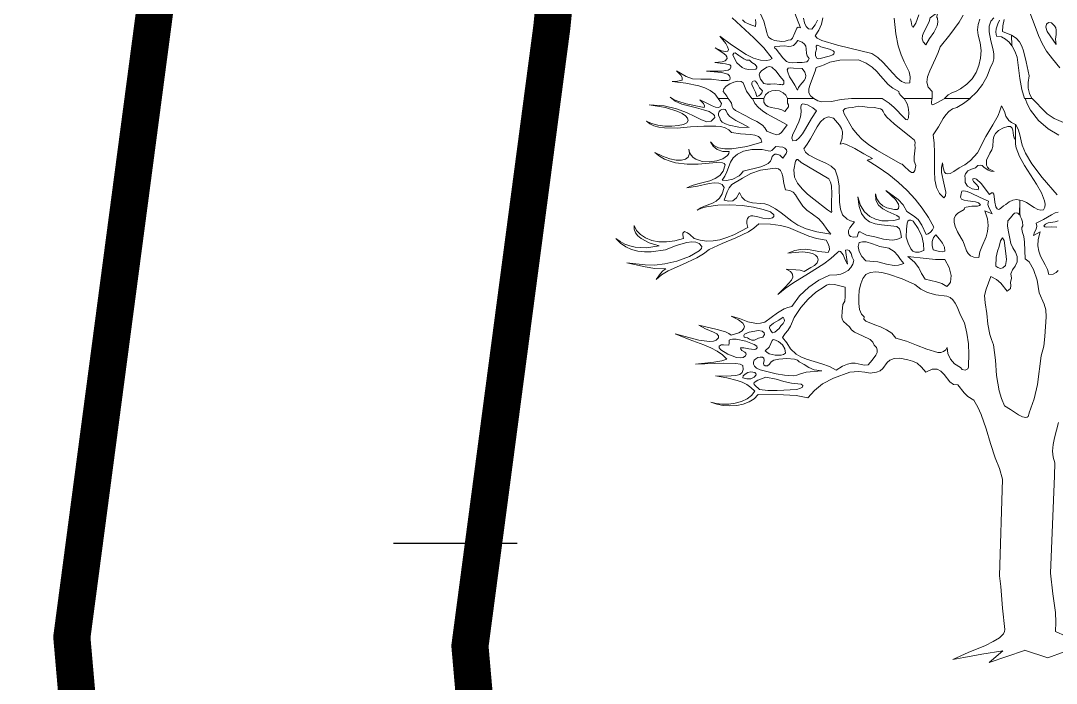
# Model space of a CAD drawing. Header units: inches. Extents: x -8940 to 26362, y -28010 to 990.
# Drawn here: x 4316.874 to 4320.16, y -7336.214 to -7334.112 of the extents above; entities that cross this region are included whole.
import ezdxf

# ---------------------------------------------------------------- set-up
doc = ezdxf.new("R2010")
doc.units = ezdxf.units.IN
doc.header["$MEASUREMENT"] = 0
doc.layers.add('Text', color=7, linetype='Continuous')
doc.layers.add('TREE', color=3, linetype='Continuous', lineweight=15)

# ---------------------------------------------------------------- blocks, each defined once
blk = doc.blocks.new('tree2')
at = {"layer": 'TREE'}
for points in [[(5207.2362, 5947.8649), (5207.2144, 5947.8738), (5207.2153, 5947.8877), (5207.2187, 5947.9037)], [(5206.5489, 5947.9074), (5206.6019, 5947.8581), (5206.6271, 5947.8335), (5206.6475, 5947.8079), (5206.6413, 5947.8042), (5206.6342, 5947.8024), (5206.6185, 5947.803), (5206.6013, 5947.8082), (5206.5831, 5947.8175), (5206.5474, 5947.8409), (5206.5181, 5947.8624), (5206.5329, 5947.8442), (5206.5375, 5947.8362), (5206.5397, 5947.8298), (5206.5381, 5947.8258), (5206.5326, 5947.8245), (5206.5225, 5947.8267), (5206.5071, 5947.8335), (5206.5255, 5947.8215), (5206.5335, 5947.8153), (5206.5357, 5947.8119), (5206.5366, 5947.8079), (5206.532, 5947.8021), (5206.524, 5947.799), (5206.5058, 5947.7977), (5206.5326, 5947.7941), (5206.5434, 5947.7916), (5206.5459, 5947.7894), (5206.5459, 5947.7864), (5206.5437, 5947.782), (5206.5388, 5947.779), (5206.5228, 5947.7765), (5206.4855, 5947.7762), (5206.5225, 5947.7734), (5206.5378, 5947.7691), (5206.5425, 5947.7651), (5206.5437, 5947.7596), (5206.5428, 5947.7553), (5206.5385, 5947.7531), (5206.5218, 5947.7537), (5206.4981, 5947.7565), (5206.4713, 5947.7568), (5206.4513, 5947.7577), (5206.4353, 5947.7633), (5206.4119, 5947.7768), (5206.4227, 5947.7667), (5206.4258, 5947.7608), (5206.4261, 5947.7543), (5206.4144, 5947.7516), (5206.4014, 5947.7509), (5206.4344, 5947.7466), (5206.467, 5947.7405), (5206.4818, 5947.7355), (5206.495, 5947.7291), (5206.5061, 5947.7202), (5206.5144, 5947.7088), (5206.5391, 5947.7088), (5206.5357, 5947.7149), (5206.5311, 5947.7211), (5206.5268, 5947.7266), (5206.5283, 5947.7328), (5206.5341, 5947.7392), (5206.5428, 5947.7448), (5206.5529, 5947.7494), (5206.5628, 5947.7516), (5206.5708, 5947.7512), (5206.576, 5947.7472), (5206.5843, 5947.7269), (5206.597, 5947.7088), (5206.6265, 5947.7088), (5206.6308, 5947.7183), (5206.6379, 5947.7248), (5206.6469, 5947.7282), (5206.6564, 5947.7291), (5206.6656, 5947.7275), (5206.6743, 5947.7232), (5206.681, 5947.7171), (5206.6853, 5947.7088), (5206.7503, 5947.7088), (5206.7417, 5947.7152), (5206.738, 5947.7232), (5206.738, 5947.7328), (5206.7408, 5947.7436), (5206.7494, 5947.7654), (5206.7534, 5947.7762), (5206.7556, 5947.7857), (5206.7666, 5947.7885), (5206.775, 5947.7916), (5206.7897, 5947.7987), (5206.8138, 5947.8036), (5206.8599, 5947.8042), (5206.8787, 5947.7959), (5206.8932, 5947.7861), (5206.9046, 5947.7756), (5206.9141, 5947.7645), (5206.9326, 5947.7436), (5206.944, 5947.7343), (5206.9588, 5947.7263), (5206.96, 5947.7214), (5206.9637, 5947.7168), (5206.9717, 5947.7091), (5207.0413, 5947.7091), (5207.041, 5947.7263), (5207.0315, 5947.7368), (5207.0281, 5947.7491), (5207.0299, 5947.7626), (5207.0352, 5947.7771), (5207.0496, 5947.8073), (5207.0564, 5947.8224), (5207.0607, 5947.8366), (5207.0847, 5947.8655), (5207.1075, 5947.8972), (5207.1177, 5947.9138)], [(5207.1583, 5947.904), (5207.1546, 5947.891), (5207.1531, 5947.8778), (5207.1543, 5947.8649), (5207.1596, 5947.8461), (5207.1617, 5947.8273), (5207.1605, 5947.8085), (5207.1565, 5947.7904), (5207.1497, 5947.7734), (5207.1396, 5947.7577), (5207.1269, 5947.7442), (5207.1112, 5947.7325), (5207.1001, 5947.7269), (5207.0897, 5947.7232), (5207.0804, 5947.7183), (5207.0718, 5947.7091), (5207.1343, 5947.7091), (5207.1513, 5947.7251), (5207.1654, 5947.7433), (5207.1765, 5947.7636), (5207.1845, 5947.7861), (5207.1907, 5947.7965), (5207.1934, 5947.807), (5207.1934, 5947.8178), (5207.1916, 5947.8289), (5207.1854, 5947.851), (5207.1814, 5947.8732), (5207.1817, 5947.8871), (5207.1854, 5947.8991), (5207.1928, 5947.9074)], [(5207.2073, 5947.9015), (5207.2033, 5947.8926), (5207.1987, 5947.8803), (5207.1981, 5947.8723), (5207.1999, 5947.8624), (5207.2119, 5947.8606), (5207.2221, 5947.8553), (5207.2304, 5947.8479), (5207.2372, 5947.8387), (5207.2362, 5947.8649)], [(5207.2726, 5947.9443), (5207.2948, 5947.8864), (5207.3034, 5947.8643), (5207.3123, 5947.8446), (5207.3231, 5947.8258), (5207.3372, 5947.8064), (5207.3557, 5947.7848)], [(5207.0081, 5947.9148), (5207.0013, 5947.8947), (5206.9945, 5947.8849), (5206.9927, 5947.8858), (5206.9914, 5947.8889), (5206.9899, 5947.8984), (5206.9877, 5947.9049)], [(5206.7451, 5947.8797), (5206.7365, 5947.8806), (5206.7309, 5947.8861), (5206.7272, 5947.8954), (5206.7245, 5947.9071)], [(5206.9477, 5947.9065), (5206.9514, 5947.868), (5206.9576, 5947.8384), (5206.965, 5947.8162), (5206.9723, 5947.7993), (5206.9844, 5947.7743), (5206.9871, 5947.762), (5206.9862, 5947.7476), (5206.976, 5947.7466), (5206.9659, 5947.7512), (5206.9554, 5947.7599), (5206.9443, 5947.7713), (5206.9203, 5947.7974), (5206.9071, 5947.8098), (5206.8926, 5947.8196), (5206.8079, 5947.8406), (5206.77, 5947.8516), (5206.7583, 5947.8575), (5206.7534, 5947.8633), (5206.7623, 5947.8769), (5206.7685, 5947.8917), (5206.7719, 5947.9074)], [(5206.7593, 5947.9021), (5206.7534, 5947.8901), (5206.7451, 5947.8797)], [(5206.6062, 5947.8864), (5206.5905, 5947.8917), (5206.58, 5947.8969), (5206.5742, 5947.9028)], [(5206.6062, 5947.9034), (5206.6074, 5947.8951), (5206.6062, 5947.8864)], [(5206.6934, 5947.9449), (5206.7168, 5947.8831), (5206.7115, 5947.8843), (5206.7081, 5947.8818), (5206.7035, 5947.8704), (5206.6977, 5947.8575), (5206.693, 5947.8535), (5206.6866, 5947.8529), (5206.6792, 5947.8501), (5206.6709, 5947.8492), (5206.6533, 5947.8516), (5206.6456, 5947.855), (5206.6395, 5947.8593), (5206.6355, 5947.8649), (5206.6345, 5947.8713), (5206.6268, 5947.8994), (5206.6148, 5947.9262)], [(5207.0256, 5947.8412), (5207.0192, 5947.8482), (5207.0167, 5947.856), (5207.0176, 5947.864), (5207.0207, 5947.872), (5207.0299, 5947.8895), (5207.0336, 5947.8984), (5207.0361, 5947.9074), (5207.0515, 5947.9188), (5207.0539, 5947.9191), (5207.0546, 5947.9175), (5207.053, 5947.9114), (5207.053, 5947.9083), (5207.0546, 5947.9068), (5207.0549, 5947.8969), (5207.0533, 5947.8877), (5207.0453, 5947.8717), (5207.0349, 5947.8569), (5207.0256, 5947.8412)], [(5207.3462, 5947.8421), (5207.3314, 5947.8636), (5207.3246, 5947.8741), (5207.3209, 5947.8849), (5207.3231, 5947.892), (5207.328, 5947.896), (5207.3348, 5947.8951), (5207.3428, 5947.8883), (5207.3456, 5947.8831), (5207.3468, 5947.8775), (5207.3462, 5947.8664), (5207.345, 5947.8547), (5207.3462, 5947.8421)], [(5206.6666, 5947.8381), (5206.6776, 5947.8387), (5206.6884, 5947.8372), (5206.694, 5947.8375), (5206.6995, 5947.8396), (5206.7051, 5947.8442), (5206.7109, 5947.8519), (5206.7214, 5947.8476), (5206.7272, 5947.8427), (5206.73, 5947.8375), (5206.7309, 5947.8316), (5206.7315, 5947.8199), (5206.7334, 5947.8138), (5206.7383, 5947.8076), (5206.7362, 5947.8027), (5206.7325, 5947.7996), (5206.7214, 5947.7974), (5206.7088, 5947.7977), (5206.697, 5947.7968), (5206.689, 5947.7977), (5206.6829, 5947.8002), (5206.6733, 5947.8091), (5206.6656, 5947.8202), (5206.6573, 5947.8304), (5206.6533, 5947.8341), (5206.6539, 5947.8369), (5206.6666, 5947.8381)], [(5207.2867, 5947.7088), (5207.2812, 5947.7211), (5207.2778, 5947.7343), (5207.2772, 5947.7488), (5207.28, 5947.7645), (5207.2723, 5947.7993), (5207.2664, 5947.8267), (5207.2624, 5947.8381), (5207.2566, 5947.8482), (5207.248, 5947.8572), (5207.2362, 5947.8652), (5207.2372, 5947.8393), (5207.2449, 5947.8258), (5207.2507, 5947.8104), (5207.2569, 5947.7583), (5207.2624, 5947.7309), (5207.2689, 5947.7088), (5207.2867, 5947.7088)], [(5206.7673, 5947.8366), (5206.7888, 5947.8301), (5206.7977, 5947.8264), (5206.7996, 5947.8242), (5206.7996, 5947.8211), (5206.799, 5947.8187), (5206.7965, 5947.8165), (5206.7873, 5947.8132), (5206.7657, 5947.8076), (5206.7608, 5947.807), (5206.7574, 5947.8082), (5206.754, 5947.8141), (5206.7543, 5947.8224), (5206.7568, 5947.8304), (5206.7559, 5947.8375), (5206.758, 5947.8402), (5206.7617, 5947.8396), (5206.7673, 5947.8366)], [(5206.6068, 5947.7814), (5206.5887, 5947.7805), (5206.5806, 5947.782), (5206.5733, 5947.7854), (5206.5603, 5947.7971), (5206.5551, 5947.8058), (5206.5505, 5947.8165), (5206.5529, 5947.8205), (5206.5563, 5947.8211), (5206.5656, 5947.815), (5206.5776, 5947.8064), (5206.5843, 5947.8036), (5206.5917, 5947.803), (5206.5976, 5947.7977), (5206.6053, 5947.7925), (5206.6099, 5947.7873), (5206.6096, 5947.7845), (5206.6068, 5947.7814)], [(5206.665, 5947.7433), (5206.653, 5947.7448), (5206.6432, 5947.7442), (5206.6348, 5947.7442), (5206.6268, 5947.7463), (5206.6182, 5947.7568), (5206.6154, 5947.767), (5206.617, 5947.7719), (5206.6207, 5947.7768), (5206.6345, 5947.7861), (5206.641, 5947.7876), (5206.6469, 5947.7861), (5206.657, 5947.7765), (5206.666, 5947.7636), (5206.6758, 5947.7525), (5206.6758, 5947.7448), (5206.6727, 5947.7429), (5206.6684, 5947.7439), (5206.665, 5947.7433)], [(5206.6863, 5947.7737), (5206.6841, 5947.7799), (5206.6866, 5947.7836), (5206.6921, 5947.7848), (5206.6998, 5947.7836), (5206.7214, 5947.783), (5206.7278, 5947.774), (5206.73, 5947.766), (5206.7291, 5947.7593), (5206.7257, 5947.7531), (5206.7161, 5947.7417), (5206.7118, 5947.7359), (5206.7094, 5947.7294), (5206.7035, 5947.742), (5206.6964, 5947.7522), (5206.6897, 5947.762), (5206.6863, 5947.7737)], [(5206.5991, 5947.7509), (5206.6031, 5947.7525), (5206.6062, 5947.7516), (5206.6114, 5947.7451), (5206.6164, 5947.7355), (5206.6238, 5947.7278), (5206.6219, 5947.7232), (5206.6188, 5947.7189), (5206.6145, 5947.7158), (5206.6099, 5947.7143), (5206.6065, 5947.7245), (5206.601, 5947.7346), (5206.597, 5947.7436), (5206.597, 5947.7476), (5206.5991, 5947.7509)], [(5207.2682, 5946.3505), (5207.1817, 5946.3209), (5207.2156, 5946.3493), (5207.1632, 5946.3416), (5207.1192, 5946.3327), (5207.0918, 5946.3284), (5207.1299, 5946.3453), (5207.1727, 5946.3629), (5207.1915, 5946.3721), (5207.2069, 5946.3816), (5207.2168, 5946.3915), (5207.2196, 5946.3967), (5207.2202, 5946.402), (5207.2143, 5946.4546), (5207.2103, 5946.5076), (5207.2069, 5946.5341), (5207.2141, 5946.7717), (5207.2067, 5946.7982), (5207.1962, 5946.8244), (5207.1848, 5946.8601), (5207.1744, 5946.8958), (5207.1617, 5946.9315), (5207.1537, 5946.9491), (5207.1442, 5946.9666), (5207.1294, 5946.9753), (5207.1198, 5946.9848), (5207.1044, 5947.0039), (5207.0934, 5947.0054), (5207.0847, 5947.0116), (5207.0706, 5947.0298), (5207.0629, 5947.0378), (5207.0533, 5947.0427), (5207.0413, 5947.0424), (5207.0253, 5947.035), (5207.0152, 5947.0479), (5207.0044, 5947.0572), (5206.993, 5947.0627), (5206.9813, 5947.0661), (5206.9616, 5947.0701), (5206.9474, 5947.0692), (5206.9372, 5947.0652), (5206.9305, 5947.059), (5206.9197, 5947.0442), (5206.9132, 5947.0384), (5206.9043, 5947.035), (5206.8889, 5947.0331), (5206.8753, 5947.035), (5206.8599, 5947.0368), (5206.8384, 5947.035), (5206.7987, 5947.0208), (5206.7713, 5947.0064), (5206.7512, 5946.9903), (5206.7349, 5946.9722), (5206.706, 5946.9783), (5206.6752, 5946.9799), (5206.6127, 5946.9805), (5206.6028, 5946.97), (5206.5905, 5946.9623), (5206.576, 5946.9568), (5206.56, 5946.9534), (5206.5434, 5946.9525), (5206.5268, 5946.9537), (5206.5107, 5946.9568), (5206.4963, 5946.9614), (5206.5092, 5946.958), (5206.5243, 5946.9565), (5206.5403, 5946.9568), (5206.5563, 5946.9589), (5206.5717, 5946.9632), (5206.5856, 5946.9697), (5206.5967, 5946.978), (5206.6044, 5946.9888), (5206.5948, 5946.998), (5206.5846, 5947.0051), (5206.5733, 5947.0107), (5206.5612, 5947.015), (5206.5354, 5947.0211), (5206.5074, 5947.0264), (5206.5345, 5947.0254), (5206.5582, 5947.027), (5206.5674, 5947.0298), (5206.5736, 5947.0347), (5206.576, 5947.0418), (5206.5748, 5947.0519), (5206.5686, 5947.055), (5206.5579, 5947.0569), (5206.5274, 5947.0572), (5206.4584, 5947.0547), (5206.5034, 5947.0602), (5206.5234, 5947.0633), (5206.5357, 5947.0676), (5206.5252, 5947.0781), (5206.5117, 5947.0873), (5206.4963, 5947.095), (5206.479, 5947.1024), (5206.4427, 5947.1157), (5206.4082, 5947.1301), (5206.467, 5947.1141), (5206.4929, 5947.1108), (5206.5027, 5947.1114), (5206.5092, 5947.1144), (5206.5154, 5947.12), (5206.5154, 5947.1249), (5206.5107, 5947.1295), (5206.5031, 5947.1338), (5206.483, 5947.1421), (5206.467, 5947.1508), (5206.5123, 5947.1403), (5206.5326, 5947.1345), (5206.5406, 5947.1308), (5206.5465, 5947.1264), (5206.5656, 5947.1326), (5206.5733, 5947.1372), (5206.5779, 5947.1425), (5206.5791, 5947.1489), (5206.5748, 5947.156), (5206.5643, 5947.1643), (5206.5465, 5947.1733), (5206.5671, 5947.1671), (5206.5877, 5947.1594), (5206.6084, 5947.1551), (5206.6188, 5947.1557), (5206.629, 5947.1588), (5206.6447, 5947.1696), (5206.6604, 5947.1813), (5206.6767, 5947.1911), (5206.6857, 5947.1948), (5206.6955, 5947.1973), (5206.7143, 5947.2231), (5206.7374, 5947.2447), (5206.7626, 5947.2619), (5206.7882, 5947.2743), (5206.8067, 5947.2749), (5206.8165, 5947.277), (5206.8258, 5947.2807), (5206.8341, 5947.286), (5206.8408, 5947.2927), (5206.8458, 5947.3011), (5206.8486, 5947.3106), (5206.8445, 5947.3186), (5206.8418, 5947.3278), (5206.8368, 5947.3346), (5206.8329, 5947.3362), (5206.8276, 5947.3355), (5206.8329, 5947.3014), (5206.827, 5947.3118), (5206.8218, 5947.3245), (5206.8159, 5947.3328), (5206.8122, 5947.3334), (5206.8079, 5947.3303), (5206.7919, 5947.3155), (5206.7743, 5947.302), (5206.7371, 5947.278), (5206.6986, 5947.2542), (5206.6795, 5947.2413), (5206.6613, 5947.2265), (5206.6804, 5947.2453), (5206.6949, 5947.2619), (5206.698, 5947.2696), (5206.6977, 5947.2767), (5206.6924, 5947.2829), (5206.682, 5947.2887), (5206.7054, 5947.2875), (5206.7165, 5947.2863), (5206.7257, 5947.2835), (5206.7429, 5947.2927), (5206.7512, 5947.2977), (5206.758, 5947.3044), (5206.7602, 5947.3118), (5206.7586, 5947.3183), (5206.754, 5947.3235), (5206.7463, 5947.3275), (5206.7352, 5947.3303), (5206.7217, 5947.3315), (5206.6863, 5947.3285), (5206.7029, 5947.3346), (5206.7171, 5947.3374), (5206.7297, 5947.338), (5206.7411, 5947.3368), (5206.7623, 5947.3328), (5206.7851, 5947.3303), (5206.7882, 5947.3377), (5206.7876, 5947.3451), (5206.7845, 5947.3528), (5206.7799, 5947.3605), (5206.7568, 5947.3642), (5206.7377, 5947.37), (5206.7044, 5947.3842), (5206.6872, 5947.3913), (5206.6675, 5947.3965), (5206.6435, 5947.3999), (5206.6142, 5947.4002), (5206.6025, 5947.39), (5206.589, 5947.3811), (5206.5582, 5947.3657), (5206.5246, 5947.3522), (5206.4926, 5947.3377), (5206.4784, 5947.3263), (5206.4621, 5947.3168), (5206.4267, 5947.3007), (5206.391, 5947.2847), (5206.3749, 5947.2752), (5206.3614, 5947.2638), (5206.3722, 5947.2783), (5206.378, 5947.285), (5206.3854, 5947.29), (5206.3586, 5947.2906), (5206.3349, 5947.2946), (5206.2897, 5947.3044), (5206.3349, 5947.2998), (5206.358, 5947.2989), (5206.3833, 5947.3023), (5206.4125, 5947.3087), (5206.4439, 5947.3205), (5206.4676, 5947.334), (5206.4735, 5947.3402), (5206.4738, 5947.3451), (5206.4676, 5947.3522), (5206.4596, 5947.3555), (5206.4492, 5947.3565), (5206.4375, 5947.3549), (5206.4113, 5947.3469), (5206.3845, 5947.3368), (5206.3494, 5947.3315), (5206.3328, 5947.3315), (5206.3164, 5947.3334), (5206.301, 5947.3374), (5206.2869, 5947.3435), (5206.2739, 5947.3528), (5206.2626, 5947.3648), (5206.2733, 5947.3571), (5206.2847, 5947.3506), (5206.2967, 5947.346), (5206.3097, 5947.3429), (5206.3377, 5947.3414), (5206.3688, 5947.346), (5206.3448, 5947.354), (5206.3244, 5947.3645), (5206.3164, 5947.371), (5206.3106, 5947.3783), (5206.3075, 5947.387), (5206.3075, 5947.3968), (5206.3137, 5947.3845), (5206.3235, 5947.374), (5206.3358, 5947.3657), (5206.3509, 5947.3599), (5206.3682, 5947.3565), (5206.3873, 5947.3562), (5206.4076, 5947.3586), (5206.4291, 5947.3648), (5206.427, 5947.3737), (5206.427, 5947.3777), (5206.4313, 5947.3814), (5206.4387, 5947.3786), (5206.4445, 5947.3743), (5206.455, 5947.3648), (5206.4698, 5947.3602), (5206.4855, 5947.358), (5206.5018, 5947.3586), (5206.5188, 5947.3614), (5206.5357, 5947.3666), (5206.5529, 5947.3734), (5206.5874, 5947.3919), (5206.585, 5947.4011), (5206.585, 5947.4082), (5206.5865, 5947.4138), (5206.5899, 5947.4178), (5206.5945, 5947.4199), (5206.6, 5947.4205), (5206.6124, 5947.4178), (5206.6244, 5947.4141), (5206.6379, 5947.4131), (5206.6484, 5947.4156), (5206.6512, 5947.4187), (5206.6518, 5947.423), (5206.6429, 5947.4298), (5206.6253, 5947.4359), (5206.6016, 5947.4415), (5206.5733, 5947.4455), (5206.5434, 5947.4473), (5206.5132, 5947.4464), (5206.4855, 5947.4424), (5206.4732, 5947.439), (5206.4624, 5947.4344), (5206.4713, 5947.4402), (5206.4809, 5947.4442), (5206.5003, 5947.4513), (5206.5095, 5947.4563), (5206.5178, 5947.4636), (5206.5246, 5947.4747), (5206.5295, 5947.4898), (5206.5243, 5947.4975), (5206.516, 5947.5009), (5206.5049, 5947.5015), (5206.492, 5947.4997), (5206.4636, 5947.4929), (5206.4375, 5947.4889), (5206.4501, 5947.4947), (5206.4642, 5947.4991), (5206.4935, 5947.5064), (5206.5067, 5947.5117), (5206.5181, 5947.5194), (5206.5268, 5947.5305), (5206.532, 5947.5459), (5206.5295, 5947.5489), (5206.5249, 5947.5505), (5206.5104, 5947.5511), (5206.4652, 5947.5477), (5206.4378, 5947.5474), (5206.4097, 5947.5508), (5206.3962, 5947.5545), (5206.3826, 5947.5597), (5206.3703, 5947.5668), (5206.3586, 5947.576), (5206.3774, 5947.5668), (5206.395, 5947.5606), (5206.4107, 5947.5573), (5206.4239, 5947.5569), (5206.4341, 5947.5594), (5206.4408, 5947.5649), (5206.4439, 5947.5733), (5206.4424, 5947.5843), (5206.4439, 5947.576), (5206.4476, 5947.5693), (5206.4529, 5947.5637), (5206.4593, 5947.5594), (5206.475, 5947.5542), (5206.4929, 5947.5529), (5206.5107, 5947.5554), (5206.5261, 5947.5609), (5206.5372, 5947.569), (5206.5403, 5947.5736), (5206.5418, 5947.5785), (5206.5255, 5947.5788), (5206.5123, 5947.5834), (5206.5024, 5947.5917), (5206.4953, 5947.6022), (5206.5034, 5947.5933), (5206.5154, 5947.5877), (5206.5305, 5947.585), (5206.5477, 5947.585), (5206.5853, 5947.5905), (5206.6216, 5947.6013), (5206.6195, 5947.6099), (5206.6133, 5947.6154), (5206.6047, 5947.6188), (5206.5939, 5947.6207), (5206.5696, 5947.6219), (5206.5474, 5947.625), (5206.5409, 5947.6318), (5206.532, 5947.6367), (5206.5209, 5947.6398), (5206.5083, 5947.6413), (5206.4787, 5947.641), (5206.4461, 5947.6389), (5206.4131, 5947.6364), (5206.3823, 5947.6367), (5206.3685, 5947.6382), (5206.3562, 5947.6416), (5206.346, 5947.6466), (5206.338, 5947.6536), (5206.3506, 5947.6472), (5206.366, 5947.6432), (5206.383, 5947.641), (5206.4002, 5947.6407), (5206.4159, 5947.6422), (5206.4288, 5947.645), (5206.4375, 5947.6493), (5206.4408, 5947.6546), (5206.4387, 5947.6607), (5206.4338, 5947.6666), (5206.4258, 5947.6721), (5206.415, 5947.6773), (5206.3851, 5947.6866), (5206.3445, 5947.6934), (5206.3814, 5947.6909), (5206.4119, 5947.6838), (5206.4368, 5947.6743), (5206.4572, 5947.6644), (5206.4735, 5947.6564), (5206.4864, 5947.6518), (5206.4972, 5947.6533), (5206.5064, 5947.6623), (5206.5052, 5947.6669), (5206.5021, 5947.6706), (5206.4923, 5947.6767), (5206.4781, 5947.6813), (5206.4612, 5947.6857), (5206.4251, 5947.6952), (5206.4088, 5947.7026), (5206.3959, 5947.7125), (5206.4048, 5947.7066), (5206.4147, 5947.7023), (5206.4359, 5947.6961), (5206.4797, 5947.6869), (5206.4806, 5947.6912), (5206.4784, 5947.6964), (5206.4689, 5947.706), (5206.4815, 5947.7001), (5206.4994, 5947.6906), (5206.5077, 5947.6875), (5206.5151, 5947.6866), (5206.5203, 5947.689), (5206.5225, 5947.6964), (5206.5188, 5947.7029), (5206.5144, 5947.7088), (5206.5391, 5947.7088), (5206.5443, 5947.7026), (5206.5468, 5947.6977), (5206.5492, 5947.689), (5206.5517, 5947.6847), (5206.5572, 5947.6798), (5206.5828, 5947.6663), (5206.5957, 5947.6586), (5206.6099, 5947.6524), (5206.6235, 5947.6435), (5206.6293, 5947.637), (5206.6342, 5947.6284), (5206.6481, 5947.6228), (5206.6592, 5947.6198), (5206.6647, 5947.621), (5206.6706, 5947.6253), (5206.6844, 5947.6444), (5206.6345, 5947.6712), (5206.6235, 5947.6786), (5206.6133, 5947.6872), (5206.6047, 5947.6971), (5206.5985, 5947.7088), (5206.6268, 5947.7088), (5206.6271, 5947.6998), (5206.6305, 5947.6937), (5206.637, 5947.6897), (5206.645, 5947.6872), (5206.6632, 5947.6838), (5206.6715, 5947.6813), (5206.6786, 5947.6773), (5206.6875, 5947.6887), (5206.6875, 5947.6934), (5206.6847, 5947.6977), (5206.6847, 5947.7088), (5206.7503, 5947.7088), (5206.7596, 5947.7035), (5206.77, 5947.7011), (5206.7931, 5947.702), (5206.8174, 5947.7063), (5206.8424, 5947.7091), (5206.9178, 5947.7088), (5206.9351, 5947.6977), (5206.9474, 5947.6866), (5206.972, 5947.6613), (5206.9767, 5947.6573), (5206.9803, 5947.6564), (5206.9828, 5947.6613), (5206.984, 5947.6746), (5206.9825, 5947.6878), (5206.9794, 5947.6958), (5206.9723, 5947.7091), (5207.0404, 5947.7091), (5207.0395, 5947.6974), (5207.0407, 5947.6946), (5207.0429, 5947.6937), (5207.053, 5947.698), (5207.0724, 5947.7091), (5207.1346, 5947.7091), (5207.1186, 5947.6971), (5207.102, 5947.6866), (5207.0909, 5947.6832), (5207.082, 5947.6773), (5207.0746, 5947.669), (5207.0681, 5947.6595), (5207.0567, 5947.6389), (5207.0441, 5947.6195), (5207.0462, 5947.5988), (5207.0466, 5947.5763), (5207.0466, 5947.5302), (5207.0481, 5947.5089), (5207.0518, 5947.4901), (5207.0589, 5947.475), (5207.07, 5947.4649), (5207.0743, 5947.4698), (5207.0749, 5947.4781), (5207.0703, 5947.5006), (5207.0644, 5947.5268), (5207.0641, 5947.5391), (5207.0669, 5947.5505), (5207.0684, 5947.5385), (5207.0718, 5947.528), (5207.0749, 5947.5246), (5207.0792, 5947.5234), (5207.0857, 5947.5246), (5207.0943, 5947.5292), (5207.1081, 5947.5385), (5207.1214, 5947.5459), (5207.1359, 5947.5566), (5207.1525, 5947.5751), (5207.1734, 5947.6158), (5207.1907, 5947.6441), (5207.2036, 5947.6672), (5207.2082, 5947.6786), (5207.2116, 5947.6912), (5207.2193, 5947.6773), (5207.223, 5947.6653), (5207.2301, 5947.6549), (5207.2365, 5947.6499), (5207.2464, 5947.6447), (5207.2461, 5947.6081), (5207.243, 5947.6124), (5207.2418, 5947.6182), (5207.2402, 5947.6312), (5207.2384, 5947.6364), (5207.2344, 5947.6398), (5207.2273, 5947.6404), (5207.2165, 5947.637), (5207.2042, 5947.6299), (5207.1968, 5947.6228), (5207.1931, 5947.6151), (5207.1916, 5947.6071), (5207.1907, 5947.5908), (5207.1882, 5947.5825), (5207.1833, 5947.5742), (5207.1753, 5947.5576), (5207.175, 5947.5449), (5207.1771, 5947.54), (5207.1811, 5947.5357), (5207.1937, 5947.5292), (5207.1854, 5947.5299), (5207.1787, 5947.5323), (5207.1688, 5947.5403), (5207.1642, 5947.5437), (5207.1596, 5947.5452), (5207.154, 5947.5437), (5207.1476, 5947.5385), (5207.138, 5947.5351), (5207.1291, 5947.5308), (5207.1229, 5947.5237), (5207.122, 5947.5188), (5207.1226, 5947.512), (5207.1223, 5947.5024), (5207.1285, 5947.4932), (5207.1396, 5947.4867), (5207.1543, 5947.4843), (5207.1556, 5947.4883), (5207.155, 5947.4917), (5207.1494, 5947.4981), (5207.1429, 5947.5046), (5207.1411, 5947.5077), (5207.1411, 5947.5111), (5207.1451, 5947.5123), (5207.1503, 5947.5104), (5207.1617, 5947.4997), (5207.1821, 5947.4726), (5207.1873, 5947.4769), (5207.1907, 5947.4766), (5207.1928, 5947.4735), (5207.1941, 5947.4676), (5207.1953, 5947.4538), (5207.1978, 5947.4421), (5207.2011, 5947.4378), (5207.2042, 5947.4362), (5207.2073, 5947.4369), (5207.2104, 5947.4387), (5207.2165, 5947.4445), (5207.223, 5947.4485), (5207.2307, 5947.455), (5207.2396, 5947.459), (5207.2486, 5947.4603), (5207.2572, 5947.459), (5207.2566, 5947.423), (5207.252, 5947.427), (5207.248, 5947.4279), (5207.2443, 5947.4264), (5207.2409, 5947.4233), (5207.2344, 5947.415), (5207.2273, 5947.4079), (5207.2264, 5947.3944), (5207.2289, 5947.3805), (5207.2353, 5947.3525), (5207.2402, 5947.3414), (5207.2464, 5947.3309), (5207.2507, 5947.3198), (5207.2504, 5947.3066), (5207.2452, 5947.2967), (5207.2393, 5947.2872), (5207.2353, 5947.2773), (5207.2362, 5947.2669), (5207.2344, 5947.2564), (5207.235, 5947.2484), (5207.2338, 5947.2416), (5207.2255, 5947.2345), (5207.2101, 5947.2546), (5207.1999, 5947.2638), (5207.1854, 5947.2706), (5207.174, 5947.2401), (5207.1703, 5947.2244), (5207.1716, 5947.2059), (5207.1756, 5947.18), (5207.1784, 5947.1535), (5207.1833, 5947.128), (5207.187, 5947.1154), (5207.1922, 5947.103), (5207.1968, 5947.0652), (5207.1999, 5947.0273), (5207.2064, 5946.9894), (5207.2116, 5946.9706), (5207.2196, 5946.9522), (5207.2338, 5946.9435), (5207.2541, 5946.9306), (5207.2636, 5946.9257), (5207.272, 5946.9238), (5207.2754, 5946.9244), (5207.2778, 5946.9263), (5207.2803, 5946.9343), (5207.2803, 5946.9343)], [(5207.2682, 5946.3508), (5207.3257, 5946.3323), (5207.3665, 5946.347)], [(5207.4209, 5946.3628), (5207.3446, 5946.3967), (5207.3458, 5946.4204), (5207.3449, 5946.4435), (5207.3387, 5946.4897), (5207.3326, 5946.5405), (5207.3428, 5946.7806), (5207.3434, 5946.812), (5207.3388, 5946.8259), (5207.3372, 5946.8407), (5207.3388, 5946.857), (5207.3422, 5946.8739), (5207.3526, 5946.9118)], [(5207.3647, 5947.6499), (5207.3413, 5947.6601), (5207.3246, 5947.6715), (5207.3108, 5947.685), (5207.2985, 5947.6983), (5207.2871, 5947.7091), (5207.2701, 5947.7091), (5207.276, 5947.6946), (5207.2837, 5947.6807), (5207.3031, 5947.6552), (5207.3265, 5947.6345), (5207.3533, 5947.6188)], [(5207.3489, 5947.4719), (5207.3117, 5947.5148), (5207.2867, 5947.5483), (5207.2714, 5947.5745), (5207.2627, 5947.5945), (5207.256, 5947.6228), (5207.2526, 5947.6339), (5207.2461, 5947.6456), (5207.2461, 5947.6053), (5207.2461, 5947.5967), (5207.248, 5947.5874), (5207.2563, 5947.5665), (5207.2689, 5947.544), (5207.2834, 5947.5209), (5207.2978, 5947.4978), (5207.3101, 5947.4766), (5207.3179, 5947.4575), (5207.3191, 5947.4492), (5207.3188, 5947.4418), (5207.3151, 5947.435), (5207.3089, 5947.4338), (5207.3012, 5947.4359), (5207.2926, 5947.4409), (5207.2735, 5947.4529), (5207.2646, 5947.4575), (5207.2569, 5947.459), (5207.2569, 5947.4276), (5207.2575, 5947.4196), (5207.2609, 5947.4125), (5207.264, 5947.4051), (5207.2643, 5947.3959), (5207.2621, 5947.3916), (5207.2618, 5947.3876), (5207.264, 5947.3793), (5207.2673, 5947.3691), (5207.2683, 5947.3552), (5207.2704, 5947.3143), (5207.2797, 5947.3066), (5207.2904, 5947.2881), (5207.2997, 5947.2619), (5207.3043, 5947.2305), (5207.3169, 5947.2031), (5207.3212, 5947.1886), (5207.3219, 5947.1717), (5207.3188, 5947.1234), (5207.316, 5947.099), (5207.3095, 5947.0756), (5207.3006, 5947.0051), (5207.2926, 5946.9697), (5207.2803, 5946.9349), (5207.2803, 5946.9349)], [(5206.5905, 5947.6376), (5206.5745, 5947.6469), (5206.5575, 5947.6552), (5206.5428, 5947.665), (5206.5372, 5947.6712), (5206.5338, 5947.6786), (5206.5314, 5947.6817), (5206.5277, 5947.6829), (5206.5237, 5947.6823), (5206.52, 5947.6804), (5206.5169, 5947.677), (5206.5151, 5947.6724), (5206.5154, 5947.6675), (5206.5184, 5947.6616), (5206.52, 5947.6558), (5206.5246, 5947.6509), (5206.5323, 5947.6466), (5206.5418, 5947.6432), (5206.5653, 5947.6385), (5206.5905, 5947.6376)], [(5206.6983, 5947.605), (5206.706, 5947.6059), (5206.714, 5947.6121), (5206.722, 5947.6219), (5206.7297, 5947.6342), (5206.7445, 5947.6601), (5206.7568, 5947.6786), (5206.7472, 5947.686), (5206.7343, 5947.6934), (5206.7229, 5947.6961), (5206.7192, 5947.694), (5206.7177, 5947.6887), (5206.7189, 5947.6761), (5206.7171, 5947.6635), (5206.7128, 5947.6512), (5206.7072, 5947.6395), (5206.6977, 5947.6191), (5206.6961, 5947.6111), (5206.6983, 5947.605)], [(5206.8455, 5947.6866), (5206.8353, 5947.686), (5206.8267, 5947.6841), (5206.8224, 5947.6795), (5206.8245, 5947.6712), (5206.8455, 5947.6352), (5206.8563, 5947.621), (5206.8689, 5947.6081), (5206.8846, 5947.5954), (5206.9049, 5947.5822), (5206.9637, 5947.5483), (5206.9671, 5947.5474), (5206.9723, 5947.5428), (5206.9844, 5947.5311), (5206.9902, 5947.5271), (5206.9951, 5947.5268), (5206.9988, 5947.5317), (5207.001, 5947.5437), (5206.9973, 5947.5545), (5206.9973, 5947.5656), (5206.9997, 5947.5874), (5206.9988, 5947.5939), (5206.9997, 5947.6007), (5206.9976, 5947.6068), (5206.9893, 5947.6127), (5206.9477, 5947.6469), (5206.9295, 5947.6632), (5206.9237, 5947.6706), (5206.9206, 5947.6773), (5206.9181, 5947.6813), (5206.9138, 5947.6838), (5206.8981, 5947.6866), (5206.8812, 5947.6875), (5206.8701, 5947.6894), (5206.8596, 5947.69), (5206.8455, 5947.6866)], [(5206.8569, 5947.3685), (5206.8599, 5947.3793), (5206.8618, 5947.3811), (5206.8639, 5947.3808), (5206.8701, 5947.3774), (5206.8793, 5947.3725), (5206.9003, 5947.3685), (5206.9212, 5947.3626), (5206.9428, 5947.3602), (5206.9542, 5947.3623), (5206.9659, 5947.367), (5206.9631, 5947.3811), (5206.9606, 5947.3879), (5206.9539, 5947.3937), (5206.9163, 5947.3977), (5206.9006, 5947.4008), (5206.887, 5947.4057), (5206.876, 5947.4138), (5206.8673, 5947.4258), (5206.8615, 5947.4433), (5206.8581, 5947.4667), (5206.8649, 5947.4455), (5206.875, 5947.4298), (5206.8877, 5947.4187), (5206.9021, 5947.4119), (5206.9172, 5947.4082), (5206.9326, 5947.4076), (5206.9471, 5947.4091), (5206.9603, 5947.4122), (5206.96, 5947.4168), (5206.9539, 5947.4211), (5206.9317, 5947.4307), (5206.9194, 5947.4378), (5206.9092, 5947.4467), (5206.9028, 5947.459), (5206.9021, 5947.4747), (5206.9052, 5947.4624), (5206.9114, 5947.4526), (5206.92, 5947.4452), (5206.9298, 5947.4399), (5206.9483, 5947.4356), (5206.9548, 5947.4362), (5206.9582, 5947.4381), (5206.9594, 5947.4436), (5206.9585, 5947.4492), (5206.9511, 5947.4606), (5206.9274, 5947.4827), (5206.9579, 5947.4606), (5206.9702, 5947.4473), (5206.9788, 5947.431), (5206.9951, 5947.4205), (5207.0065, 5947.411), (5207.0161, 5947.3974), (5207.0268, 5947.3743), (5207.0312, 5947.3759), (5207.037, 5947.3802), (5207.0422, 5947.386), (5207.0456, 5947.3922), (5207.0324, 5947.4162), (5207.017, 5947.4393), (5206.9994, 5947.4615), (5206.9797, 5947.4827), (5206.9579, 5947.5031), (5206.9342, 5947.5221), (5206.9083, 5947.5403), (5206.8809, 5947.5573), (5206.8941, 5947.5613), (5206.8729, 5947.5727), (5206.851, 5947.5862), (5206.8307, 5947.5961), (5206.8218, 5947.5979), (5206.8144, 5947.597), (5206.8199, 5947.6114), (5206.8202, 5947.6272), (5206.8178, 5947.6352), (5206.8134, 5947.6435), (5206.7984, 5947.661), (5206.7864, 5947.6638), (5206.7808, 5947.6626), (5206.7756, 5947.6601), (5206.7663, 5947.6512), (5206.758, 5947.6389), (5206.742, 5947.6099), (5206.7337, 5947.5964), (5206.7251, 5947.585), (5206.7297, 5947.577), (5206.7371, 5947.5705), (5206.7577, 5947.56), (5206.7811, 5947.5492), (5206.7925, 5947.5422), (5206.8024, 5947.5332), (5206.8091, 5947.5135), (5206.8119, 5947.4932), (5206.8131, 5947.4541), (5206.8153, 5947.4369), (5206.8208, 5947.4224), (5206.8319, 5947.4119), (5206.8399, 5947.4082), (5206.8501, 5947.4057), (5206.8387, 5947.3907), (5206.8356, 5947.3839), (5206.835, 5947.3774), (5206.8365, 5947.3725), (5206.8405, 5947.3691), (5206.8473, 5947.3676), (5206.8569, 5947.3685)], [(5206.5246, 5947.5083), (5206.5351, 5947.5071), (5206.5505, 5947.5108), (5206.5659, 5947.5188), (5206.5717, 5947.5243), (5206.576, 5947.5305), (5206.6191, 5947.5412), (5206.629, 5947.5449), (5206.6373, 5947.5492), (5206.6432, 5947.5545), (5206.6459, 5947.5609), (5206.6475, 5947.5662), (5206.6502, 5947.5696), (5206.6536, 5947.5717), (5206.6576, 5947.5723), (5206.666, 5947.5696), (5206.6736, 5947.5622), (5206.682, 5947.5733), (5206.6832, 5947.5785), (5206.6823, 5947.5828), (5206.6789, 5947.5865), (5206.6736, 5947.5893), (5206.6561, 5947.5911), (5206.6462, 5947.581), (5206.6422, 5947.5797), (5206.6373, 5947.5804), (5206.6228, 5947.5834), (5206.5973, 5947.5834), (5206.5766, 5947.5794), (5206.5619, 5947.5723), (5206.5517, 5947.5631), (5206.5449, 5947.5523), (5206.536, 5947.5289), (5206.5311, 5947.5178), (5206.5246, 5947.5083)], [(5206.7937, 5947.4356), (5206.7934, 5947.455), (5206.7944, 5947.4747), (5206.7931, 5947.4941), (5206.7907, 5947.5027), (5206.787, 5947.5111), (5206.7186, 5947.5517), (5206.7106, 5947.5588), (5206.7078, 5947.5591), (5206.7044, 5947.5548), (5206.7004, 5947.5335), (5206.7026, 5947.5157), (5206.7097, 5947.5003), (5206.7208, 5947.4864), (5206.7346, 5947.4738), (5206.7503, 5947.4615), (5206.7839, 5947.4347), (5206.7931, 5947.4288), (5206.7944, 5947.4304), (5206.7937, 5947.4356)], [(5206.7916, 5947.375), (5206.7817, 5947.3876), (5206.7728, 5947.4008), (5206.762, 5947.4131), (5206.7463, 5947.4242), (5206.7325, 5947.4341), (5206.7229, 5947.4442), (5206.71, 5947.4636), (5206.7047, 5947.4716), (5206.6989, 5947.4781), (5206.6909, 5947.4824), (5206.6798, 5947.484), (5206.6758, 5947.4997), (5206.6733, 5947.5172), (5206.6715, 5947.5249), (5206.6678, 5947.5314), (5206.6626, 5947.5357), (5206.6545, 5947.5372), (5206.6185, 5947.5323), (5206.5948, 5947.5243), (5206.5745, 5947.5129), (5206.5483, 5947.4975), (5206.5412, 5947.4889), (5206.5366, 5947.479), (5206.5295, 5947.4587), (5206.5403, 5947.4563), (5206.5505, 5947.4575), (5206.5597, 5947.4643), (5206.5668, 5947.4775), (5206.5726, 5947.4664), (5206.5803, 5947.459), (5206.589, 5947.4547), (5206.5988, 5947.4526), (5206.6191, 5947.4507), (5206.6293, 5947.4495), (5206.6389, 5947.4467), (5206.6558, 5947.4372), (5206.6696, 5947.4273), (5206.6955, 5947.4067), (5206.7109, 5947.3971), (5206.7309, 5947.3885), (5206.7571, 5947.3808), (5206.7916, 5947.375)], [(5207.1559, 5947.3177), (5207.159, 5947.3312), (5207.1636, 5947.3439), (5207.174, 5947.3685), (5207.1777, 5947.3817), (5207.1793, 5947.3962), (5207.1771, 5947.4131), (5207.171, 5947.4328), (5207.1888, 5947.4248), (5207.1808, 5947.4405), (5207.178, 5947.4485), (5207.1799, 5947.4566), (5207.1596, 5947.4652), (5207.1371, 5947.4763), (5207.1272, 5947.4803), (5207.1192, 5947.4821), (5207.114, 5947.4806), (5207.1125, 5947.4744), (5207.1106, 5947.4661), (5207.1137, 5947.4612), (5207.1201, 5947.4584), (5207.1291, 5947.4569), (5207.1479, 5947.4547), (5207.1553, 5947.4522), (5207.1599, 5947.4476), (5207.1574, 5947.4455), (5207.1525, 5947.4442), (5207.1386, 5947.4436), (5207.1251, 5947.4418), (5207.1211, 5947.4396), (5207.1201, 5947.4356), (5207.1041, 5947.4267), (5207.0989, 5947.4208), (5207.0958, 5947.4135), (5207.0952, 5947.4048), (5207.0977, 5947.394), (5207.1032, 5947.3808), (5207.1125, 5947.3651), (5207.1168, 5947.3583), (5207.1201, 5947.3506), (5207.126, 5947.3343), (5207.13, 5947.3272), (5207.1359, 5947.3217), (5207.1442, 5947.3183), (5207.1559, 5947.3177)], [(5207.3286, 5947.2755), (5207.3249, 5947.2878), (5207.3197, 5947.2992), (5207.3083, 5947.3211), (5207.304, 5947.3331), (5207.3015, 5947.3466), (5207.3025, 5947.3623), (5207.3071, 5947.3808), (5207.2911, 5947.3722), (5207.2935, 5947.3796), (5207.2969, 5947.3873), (5207.2991, 5947.3947), (5207.2972, 5947.402), (5207.3151, 5947.4113), (5207.3348, 5947.423), (5207.3437, 5947.4273), (5207.3511, 5947.4295)], [(5207.3517, 5947.4076), (5207.3437, 5947.4057), (5207.3265, 5947.4027), (5207.32, 5947.3999), (5207.3163, 5947.3953), (5207.3185, 5947.3934), (5207.3228, 5947.3925), (5207.3357, 5947.3928), (5207.348, 5947.3922)], [(5207.3514, 5947.286), (5207.3465, 5947.2804), (5207.3391, 5947.2767), (5207.3286, 5947.2755)], [(5207.021, 5947.3346), (5207.0201, 5947.3515), (5207.0158, 5947.3703), (5207.0071, 5947.3894), (5206.9942, 5947.407), (5206.9887, 5947.4098), (5206.9844, 5947.4094), (5206.9816, 5947.407), (5206.9794, 5947.4024), (5206.9779, 5947.3876), (5206.9776, 5947.3673), (5206.9822, 5947.3528), (5206.9884, 5947.3386), (5206.9933, 5947.3334), (5207.0001, 5947.3306), (5207.009, 5947.3306), (5207.021, 5947.3346)], [(5207.0499, 5947.3731), (5207.0444, 5947.3666), (5207.0416, 5947.3574), (5207.0413, 5947.3472), (5207.0438, 5947.3365), (5207.0592, 5947.3321), (5207.0666, 5947.3312), (5207.0727, 5947.3334), (5207.0712, 5947.3432), (5207.0669, 5947.3528), (5207.0595, 5947.3629), (5207.0499, 5947.3731)], [(5206.8781, 5947.3097), (5206.9074, 5947.3066), (5206.9286, 5947.3011), (5206.9477, 5947.298), (5206.9585, 5947.2989), (5206.9714, 5947.3026), (5206.9634, 5947.3127), (5206.9566, 5947.3229), (5206.948, 5947.3325), (5206.9348, 5947.3405), (5206.9123, 5947.3445), (5206.8944, 5947.3512), (5206.8784, 5947.3559), (5206.8701, 5947.3562), (5206.8615, 5947.3543), (5206.859, 5947.3445), (5206.8615, 5947.3321), (5206.8683, 5947.3198), (5206.8781, 5947.3097)], [(5207.1978, 5947.2967), (5207.203, 5947.293), (5207.2091, 5947.2909), (5207.2156, 5947.2918), (5207.2215, 5947.2977), (5207.2239, 5947.3124), (5207.2227, 5947.3278), (5207.2184, 5947.3592), (5207.2141, 5947.3663), (5207.2095, 5947.3583), (5207.2058, 5947.3451), (5207.2018, 5947.3331), (5207.1987, 5947.3186), (5207.1978, 5947.2967)], [(5206.9813, 5947.3205), (5206.9979, 5947.3063), (5207.0081, 5947.2924), (5207.0152, 5947.2783), (5207.0241, 5947.2641), (5207.0515, 5947.2579), (5207.065, 5947.2536), (5207.0777, 5947.2462), (5207.0826, 5947.2512), (5207.086, 5947.2573), (5207.0881, 5947.2736), (5207.0835, 5947.2927), (5207.0727, 5947.3127), (5207.0496, 5947.3127), (5207.0268, 5947.3149), (5206.9813, 5947.3205)], [(5207.1112, 5947.0467), (5207.1155, 5947.0418), (5207.1226, 5947.0402), (5207.1288, 5947.0436), (5207.1303, 5947.0473), (5207.1303, 5947.0522), (5207.1319, 5947.079), (5207.1303, 5947.1052), (5207.1263, 5947.1311), (5207.1208, 5947.1566), (5207.1112, 5947.1754), (5207.1026, 5947.196), (5207.098, 5947.2053), (5207.0921, 5947.2133), (5207.0854, 5947.2191), (5207.077, 5947.2222), (5207.0499, 5947.2256), (5207.0296, 5947.2315), (5207.0133, 5947.2401), (5206.9985, 5947.2512), (5206.9671, 5947.265), (5206.9338, 5947.2767), (5206.9175, 5947.2804), (5206.9024, 5947.282), (5206.8889, 5947.2804), (5206.8778, 5947.2758), (5206.8707, 5947.2663), (5206.8655, 5947.253), (5206.8618, 5947.2373), (5206.8603, 5947.2207), (5206.8606, 5947.2044), (5206.8627, 5947.1899), (5206.867, 5947.1785), (5206.8738, 5947.1717), (5206.8729, 5947.1659), (5206.8781, 5947.1609), (5206.9003, 5947.1523), (5206.9144, 5947.1471), (5206.9289, 5947.14), (5206.9419, 5947.1311), (5206.952, 5947.1194), (5206.9782, 5947.112), (5207.0028, 5947.1018), (5207.0278, 5947.0917), (5207.0549, 5947.0836), (5207.0623, 5947.084), (5207.069, 5947.0861), (5207.0746, 5947.0904), (5207.0783, 5947.096), (5207.0798, 5947.0815), (5207.086, 5947.0676), (5207.0964, 5947.0559), (5207.1112, 5947.0467)], [(5206.775, 5947.2456), (5206.7549, 5947.2321), (5206.7359, 5947.2148), (5206.718, 5947.1942), (5206.7017, 5947.1702), (5206.6924, 5947.1489), (5206.6857, 5947.1378), (5206.6795, 5947.1308), (5206.673, 5947.1209), (5206.6838, 5947.1074), (5206.6927, 5947.0932), (5206.7066, 5947.0796), (5206.7177, 5947.0735), (5206.7322, 5947.0673), (5206.77, 5947.0559), (5206.7885, 5947.0495), (5206.8051, 5947.0399), (5206.8205, 5947.0498), (5206.8329, 5947.0553), (5206.843, 5947.0578), (5206.8516, 5947.0575), (5206.8667, 5947.0541), (5206.8744, 5947.0528), (5206.8833, 5947.0535), (5206.8935, 5947.0646), (5206.9028, 5947.0772), (5206.9055, 5947.084), (5206.9061, 5947.0901), (5206.904, 5947.0963), (5206.8984, 5947.1015), (5206.8951, 5947.1095), (5206.8886, 5947.1157), (5206.8698, 5947.1252), (5206.8504, 5947.1342), (5206.8427, 5947.1397), (5206.8381, 5947.1468), (5206.8233, 5947.1597), (5206.8199, 5947.1656), (5206.8187, 5947.1717), (5206.8196, 5947.1847), (5206.8215, 5947.2019), (5206.8261, 5947.2102), (5206.827, 5947.2213), (5206.827, 5947.2444), (5206.8008, 5947.2512), (5206.7879, 5947.2518), (5206.7811, 5947.2496), (5206.775, 5947.2456)], [(5206.6422, 5947.1403), (5206.6447, 5947.136), (5206.6481, 5947.1323), (5206.6539, 5947.1335), (5206.6647, 5947.1431), (5206.6687, 5947.1492), (5206.6743, 5947.1548), (5206.6773, 5947.1616), (5206.6767, 5947.1656), (5206.6746, 5947.1705), (5206.6635, 5947.1631), (5206.6509, 5947.156), (5206.6419, 5947.1483), (5206.6404, 5947.1446), (5206.6422, 5947.1403)], [(5206.5785, 5947.1215), (5206.5862, 5947.12), (5206.5917, 5947.1169), (5206.5973, 5947.1144), (5206.6037, 5947.1138), (5206.6133, 5947.1194), (5206.6244, 5947.1215), (5206.6284, 5947.1277), (5206.6275, 5947.1323), (5206.6225, 5947.136), (5206.6136, 5947.1382), (5206.5905, 5947.1342), (5206.5794, 5947.1292), (5206.5773, 5947.1258), (5206.5785, 5947.1215)], [(5206.5696, 5947.095), (5206.5776, 5947.0953), (5206.5902, 5947.0929), (5206.6028, 5947.0913), (5206.6074, 5947.0923), (5206.6108, 5947.095), (5206.6096, 5947.099), (5206.6034, 5947.1034), (5206.5822, 5947.1114), (5206.5588, 5947.1163), (5206.5499, 5947.1169), (5206.5449, 5947.1157), (5206.5415, 5947.1141), (5206.5412, 5947.1108), (5206.5418, 5947.1067), (5206.5403, 5947.1021), (5206.5277, 5947.103), (5206.5215, 5947.1027), (5206.5166, 5947.099), (5206.5166, 5947.0953), (5206.5209, 5947.0901), (5206.5385, 5947.0793), (5206.5597, 5947.0716), (5206.5693, 5947.0704), (5206.5763, 5947.0716), (5206.5816, 5947.0759), (5206.5834, 5947.0793), (5206.5828, 5947.0821), (5206.58, 5947.0843), (5206.573, 5947.0889), (5206.5705, 5947.0917), (5206.5696, 5947.095)], [(5206.6302, 5947.0883), (5206.6342, 5947.0843), (5206.6398, 5947.0809), (5206.6545, 5947.0769), (5206.6693, 5947.0772), (5206.6755, 5947.079), (5206.6798, 5947.0821), (5206.6789, 5947.0932), (5206.6724, 5947.103), (5206.6629, 5947.1111), (5206.6518, 5947.1157), (5206.649, 5947.1151), (5206.6472, 5947.1132), (5206.6441, 5947.1058), (5206.6398, 5947.0969), (5206.6302, 5947.0883)], [(5206.6176, 5947.0726), (5206.6117, 5947.0713), (5206.6068, 5947.0686), (5206.6031, 5947.0646), (5206.601, 5947.0599), (5206.6013, 5947.055), (5206.6037, 5947.0501), (5206.609, 5947.0452), (5206.6176, 5947.0412), (5206.6573, 5947.0316), (5206.6773, 5947.0279), (5206.6989, 5947.0267), (5206.7081, 5947.0276), (5206.7146, 5947.0307), (5206.7309, 5947.035), (5206.7697, 5947.0384), (5206.7509, 5947.0408), (5206.7374, 5947.047), (5206.726, 5947.0541), (5206.7137, 5947.0609), (5206.7097, 5947.0649), (5206.7026, 5947.0673), (5206.6835, 5947.0689), (5206.6641, 5947.0676), (5206.6518, 5947.0652), (5206.6447, 5947.0606), (5206.6404, 5947.055), (5206.6361, 5947.0513), (5206.6302, 5947.051), (5206.6271, 5947.0535), (5206.6262, 5947.0565), (5206.6275, 5947.0639), (5206.6268, 5947.0701), (5206.6238, 5947.0719), (5206.6176, 5947.0726)], [(5206.5754, 5947.0218), (5206.585, 5947.019), (5206.5951, 5947.0193), (5206.6034, 5947.0227), (5206.6077, 5947.0285), (5206.6071, 5947.0319), (5206.6044, 5947.0344), (5206.5951, 5947.0362), (5206.5874, 5947.0347), (5206.5806, 5947.0307), (5206.576, 5947.0261), (5206.5754, 5947.0218)], [(5206.6158, 5946.9931), (5206.6367, 5946.9903), (5206.6598, 5946.99), (5206.7078, 5946.9931), (5206.7171, 5946.9956), (5206.7223, 5946.9987), (5206.7226, 5947.0023), (5206.7186, 5947.006), (5206.6952, 5947.0079), (5206.6764, 5947.0125), (5206.657, 5947.0184), (5206.6315, 5947.0227), (5206.6117, 5947.0159), (5206.6028, 5947.01), (5206.6025, 5947.007), (5206.6044, 5947.0033), (5206.6158, 5946.9931)]]:
    blk.add_lwpolyline(points, dxfattribs=at)

msp = doc.modelspace()

# ---------------------------------------------------------------- hatches: boundary and pattern name
at = {"layer": 'Text', "lineweight": 25}
h = msp.add_hatch(dxfattribs=at)
h.set_pattern_fill('ACAD_ISO07W100', color=0, scale=0.784833, style=0)
h.set_pattern_definition([(0, (-582.442, -27753.198), (0, 3.9241642), [0.3924164, -2.35449854])])
h.paths.add_polyline_path([(4453.012436, -7368.509246), (4432.544063, -7360.765981), (4417.35118, -7356.454306), (4399.865945, -7352.632595), (4389.807755, -7348.417064), (4382.319111, -7347.246699), (4375.943644, -7343.680138), (4368.217405, -7333.076598), (4361.929936, -7322.334389), (4357.719224, -7314.672477), (4356.412451, -7309.03143), (4355.412858, -7306.651874), (4313.200953, -7306.651874), (4313.200953, -7400.608297), (4453.122434, -7400.608297)])
h.paths.add_polyline_path([(4387.774257, -7337.654416), (4394.795484, -7337.654416), (4394.795484, -7334.638043), (4387.774257, -7334.638043)], flags=25)

# ---------------------------------------------------------------- linework, layer by layer
at = {"layer": 'Text', "const_width": 0.117725}
for points in [[(4319.672196, -7323.968832), (4319.5094, -7325.721606), (4319.346603, -7327.670364), (4318.871413, -7331.05758), (4318.55902, -7334.134179), (4318.299425, -7336.09588), (4318.54582, -7338.909932), (4319.109008, -7341.931062), (4319.4786, -7343.247491), (4319.927391, -7344.284734), (4320.670976, -7345.368199), (4323.293321, -7348.313524), (4325.766069, -7351.299525)], [(4318.408331, -7323.998201), (4318.258511, -7325.611268), (4318.098159, -7327.530757), (4317.624527, -7330.90687), (4317.311638, -7333.98835), (4317.036442, -7336.067944), (4317.300188, -7339.080159), (4317.884836, -7342.216408), (4318.292498, -7343.668436), (4318.82321, -7344.895015), (4319.680438, -7346.144069), (4322.340502, -7349.131757), (4324.819626, -7352.125458)]]:
    msp.add_lwpolyline(points, dxfattribs=at)

# ---------------------------------------------------------------- block references
at = {"layer": 'TREE', "color": 3, "xscale": 1.288602291024512, "yscale": 1.288602291008523, "zscale": 1.288602291016571}
msp.add_blockref('tree2', (-2390.039461, -14998.590554), dxfattribs=at)

doc.saveas('drawing.dxf')
